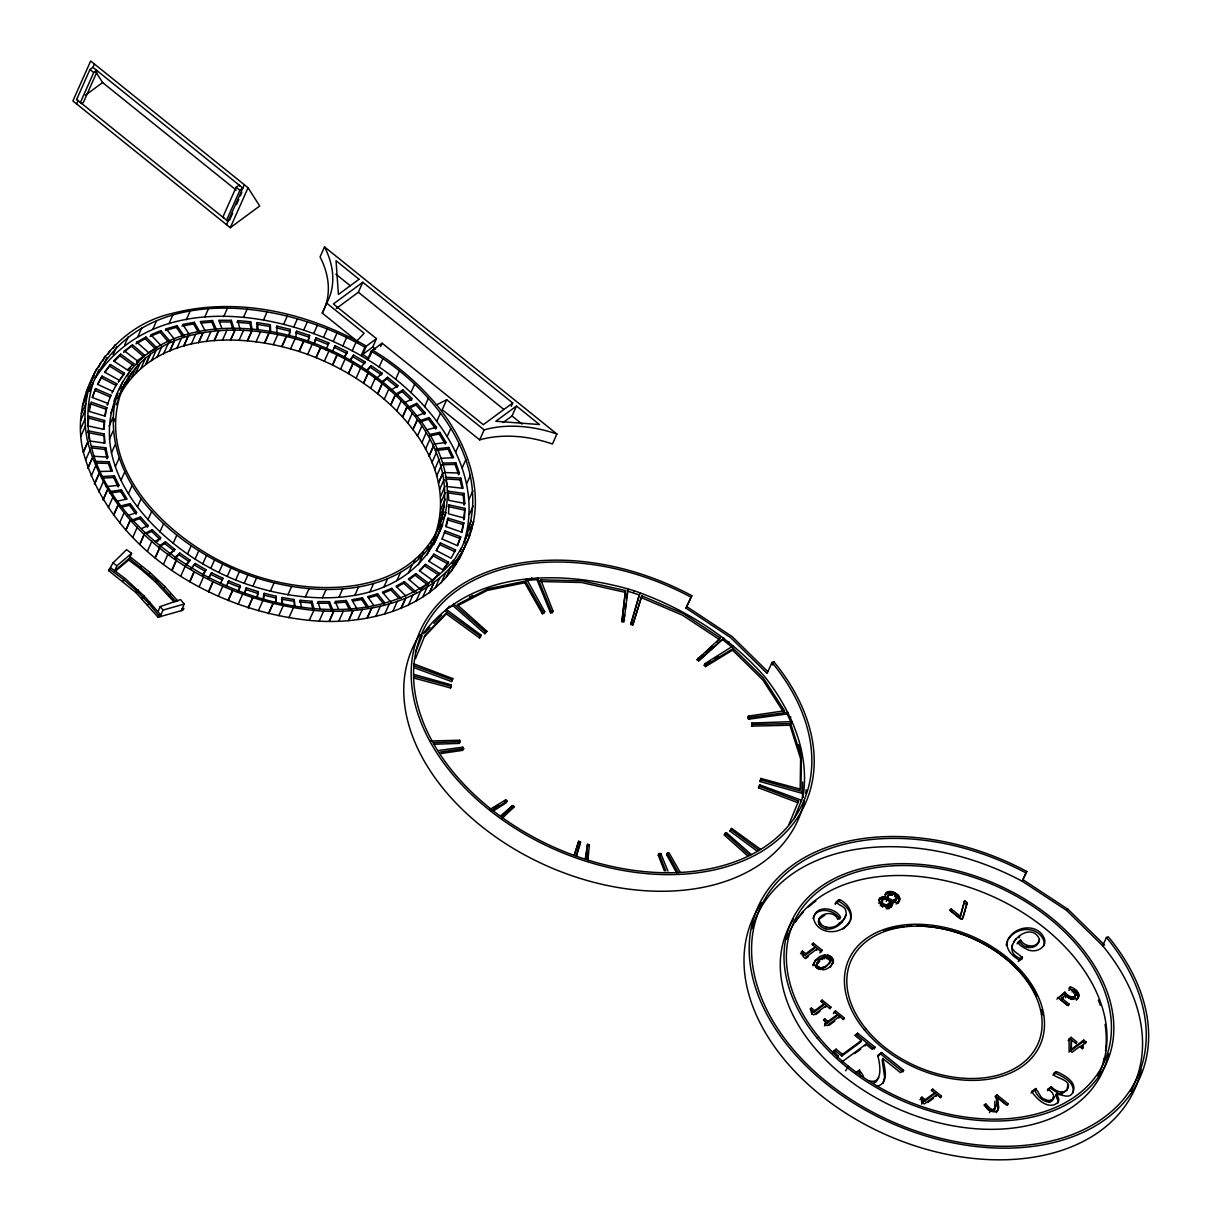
<?xml version="1.0" encoding="UTF-8"?>
<svg xmlns="http://www.w3.org/2000/svg" width="1220" height="1220" viewBox="0 0 1220 1220"><rect width="100%" height="100%" fill="white"/><g stroke="black" fill="none" stroke-linecap="round" stroke-linejoin="round"><path stroke-width="1.5" d="M275.43 603.061L276.177 596.275L264.16 593.332L262.925 599.996M276.162 603.107L276.177 596.275M276.925 332.923L276.94 326.106L290.085 329.324L289.43 335.988M414.068 678.076L450.531 687.958L451.293 684.862L414.129 674.462M450.531 687.958L451.293 684.862M760.777 778.436L760.761 779.87L803.233 791.749L802.501 793.412L760.014 781.532L760.777 778.436L800.884 789.294L801.342 757.147L790.652 723.567L752.389 724.482L751.642 726.144L789.919 725.229L790.652 723.567M800.168 789.065L800.61 758.809L789.919 725.229M802.653 781.974L802.424 797.941L803.172 796.279C809.699 752.786 791.536 711.199 765.321 677.42C730.246 637.145 684.344 608.353 634.156 590.739C563.442 569.313 471.133 568.611 422.882 633.973M1077.794 998.326C1079.364 993.37 1073.341 990.244 1069.65 988.596L1070.397 986.934C1075.857 988.322 1082.384 995.23 1076.33 1000.049L1078.526 996.664M899.491 900.162L897.523 903.364C907.802 893.192 878.72 885.003 886.955 899.872L889.67 900.985C891.469 906.811 882.777 908.747 881.114 903.212L882.548 899.75L885.125 899.323L884.271 897.005C866.947 899.277 898.591 917.226 890.905 899.445L888.007 898.225C886.086 892.278 896.197 892.369 897.005 897.447L895.251 901.26L892.308 901.793L893.04 900.131L896.852 898.606M881.892 900.558L881.114 903.212M1012.402 944.524C1009.824 952.179 1022.482 954.177 1021.857 958.905L1019.462 960.659M87.52 425.993L87.855 419.497M103.486 429.318L104.584 420.519L88.679 416.203L88.191 425.948L104.142 429.44L104.584 420.519M122.64 388.219C91.119 468.922 171.73 542.747 239.837 570.06C304.634 597.098 408.227 600.499 440.389 523.914C463.478 444.019 388.463 374.586 320.662 347.624C254.309 319.533 147.025 317.886 117.837 398.925M434.046 538.066C462.99 461.023 389.027 389.546 324.352 361.272C259.799 331.596 155.855 324.108 118.188 398.208M448.945 504.897L448.502 513.803L464.423 518.119L463.676 519.796L464.911 508.389L448.945 504.897L448.213 506.559L464.164 510.051M464.423 518.119L464.911 508.389M891.728 905.576L890.996 907.238L890.158 901.107L887.276 899.887L888.175 895.144M845.552 914.878C843.965 924.897 828.365 934.474 820.053 925.584C812.962 914.893 833.458 908.046 837.789 919.438L840.595 917.379C835.502 906.856 814.106 904.645 813.71 919.041C817.857 935.221 841.617 935.557 849.303 921.756M998.021 1109.727L996.938 1099.571L997.685 1097.909L1006.439 1104.954L1008.04 1103.78L997.045 1094.919L995.093 1096.368C1000.903 1105.122 990.335 1118.038 985.241 1105.32M288.85 335.988L290.085 329.324M263.505 600.011L264.16 593.332M587.415 859.261L588.131 851.911M587.796 861.274L589.397 844.728L587.506 844.301L585.295 858.743M716.765 642.208L720.334 638.045L683.276 613.553L641.812 595.863L633.348 623.481L632.6 625.143L630.77 624.35L639.25 594.903L627.354 591.044L628.102 589.382L623.801 622.093L621.91 621.666L625.509 590.571L582.458 580.872L540.75 579.82L540.018 581.498M621.91 621.666L625.509 590.571M1039.455 939.308C1037.823 948.718 1024.541 947.376 1020.698 940.101L1019.966 941.764C1024.464 950.197 1038.388 949.495 1039.455 939.308C1030.244 917.348 994.925 951.005 1021.857 958.905M811.757 1014.14L812.398 1011.502L810.111 1009.016L811.391 1008.086L814.624 1010.678L813.877 1012.341L810.644 1009.748L811.391 1008.086M825.178 1024.434L824.476 1025.852L825.925 1022.772L823.5 1019.798L824.766 1018.852L827.999 1021.46L827.267 1023.122L824.034 1020.515L824.766 1018.852M825.925 1022.772L825.208 1024.19L827.068 1025.685L839.665 1016.397L838.933 1018.059M922.183 1099.434L921.451 1101.096C923.098 1105.777 924.043 1098.595 920.703 1098.076L921.969 1097.131L925.202 1099.738L924.47 1101.401L921.237 1098.793L921.969 1097.131M585.829 858.91L587.506 844.301M624.015 620.279L624.64 614.788M625.265 609.314L625.89 603.824M626.516 598.349L627.141 592.874M846.101 926.376C856.272 918.019 849.959 903.989 839.497 899.613C830.317 903.578 846.07 905.133 845.887 911.248C847.717 916.464 842.989 920.78 839.086 923.357C833.763 930.036 818.94 928.679 819.199 918.828M466.284 542.122C445.666 605.837 369.477 626.805 309.209 620.355C212.646 610.366 110.151 550.25 83.295 452.041C68.549 391.574 111.355 327.128 171.44 313.601C237.305 296.079 308.233 312.823 366.366 346.129L362.66 354.456L368.974 358.466L367.494 359.564C287.584 310.124 154.589 287.432 95.312 378.032C145.348 279.853 284.565 300.212 364.856 347.242L376.477 338.672L333.395 303.963L362.798 282.262L512.72 402.996L511.241 406.321M463.676 549.153C434.32 600.682 368.791 615.52 313.647 610.366C217.084 600.377 114.588 540.277 87.733 442.052C82.335 417.408 84.836 390.918 96.822 368.547M114.07 401.243C144.173 313.189 259.372 316.819 329.507 349.728C396.378 378.856 473.009 454.236 439.017 533.094C402.31 616.984 287.584 606.782 218.914 572.531C155.413 541.558 84.759 468.571 117.776 392.916L114.39 405.07L110.684 413.397M442.723 524.768C408.151 605.471 298.137 599.066 230.992 567.971C168.147 540.048 104.005 479.582 114.39 405.07M371.2 351.238C434.137 388.478 496.586 467.153 463.722 543.113C487.451 468.129 428.296 396.088 367.494 359.564L371.2 351.238L382.104 343.186L483.303 424.682L512.72 402.996M889.06 904.737L889.67 900.985M896.12 900.269L897.005 897.447M256.703 598.227L258.167 591.624L246.257 587.765L244.717 592.615M257.207 598.212L258.167 591.624M295.652 337.772L296.612 331.184L309.636 335.393L308.035 341.783M1054.004 1096.582C1053.622 1101.019 1047.69 1101.34 1044.747 1099.189C1039.882 1099.266 1037.137 1086.471 1034.987 1090.116C1036.558 1097.756 1051.289 1108.538 1054.004 1096.582L1052.372 1092.83L1048.163 1088.987L1051.274 1086.685C1055.346 1091.122 1063.947 1095.148 1067.851 1088.377C1073.097 1077.626 1044.244 1077.153 1056.444 1071.633C1064.191 1074.851 1078.419 1082.628 1072.563 1092.845C1068.583 1100.562 1058.655 1091.778 1055.712 1095.499L1058.137 1100.867L1057.694 1103.429M89.761 406.855L90.371 403.744L106.079 409.249L104.722 416.096M106.826 407.587L105.118 416.142L89.258 411.43L91.119 402.082L106.826 407.587L106.079 409.249M445.864 526.689L446.886 521.565M447.969 518.18L446.261 526.735L461.968 532.255L463.829 522.907L447.969 518.18L447.221 519.842L463.097 524.569L463.829 522.907M461.541 532.362L463.097 524.569M850.172 920.337C852.811 911.996 845.384 904.996 838.75 901.275L836.356 903.044M1006.241 945.515C1008.208 927.322 1036.481 920.52 1044.228 938.241A15.098 10.309 24 0 1 1044.183 944.661C1041.194 950.563 1033.416 952.179 1027.606 949.739C1024.769 948.138 1013.713 943.106 1020.698 940.101M1007.628 940.712C1004.96 949.023 1012.371 956.175 1019.005 959.881L1022.589 957.243M899.689 899.216L898.286 902.647M1075.994 994.025L1075.704 995.291C1072.532 999.775 1067.18 995.062 1064.846 992.15L1064.114 993.812C1066.432 996.725 1071.785 1001.437 1074.957 996.953L1075.994 994.025C1076.62 989.572 1065.075 989.755 1070.397 986.934M813.877 962.9L813.16 965.767L815.097 960.384L819.825 956.495L824.872 954.757L825.269 957.029C820.862 957.868 812.245 964.898 819.977 967.552L819.245 969.214L818.239 968.832L815.86 965.782L819.703 961.314M307.699 341.844L309.636 335.393M244.656 594.155L246.257 587.765M830.057 962.107L826.23 966.591L821.319 969.214L822.051 967.552C827.373 966.85 835.303 958.6 826.474 956.663L827.206 955.001C838.735 957.456 831.049 969.961 822.554 969.793L822.051 967.552M1072.868 1092.784C1075.445 1082.643 1063.199 1076.726 1055.712 1073.31L1053.073 1075.247M959.728 918.019L964.654 900.68L967.201 902.739L963.022 917.714L960.918 919.255L949.618 910.151L951.264 908.946L960.476 916.357L959.728 918.019L950.517 910.608L951.264 908.946M960.476 916.357L964.654 900.68M439.017 533.094L441.442 524.402M369.721 356.804L372.679 350.14L384.239 357.49A204.625 139.812 24 0 1 430.263 397.628C466.574 436.912 490.974 498.37 463.737 548.985M962.275 919.377L967.201 902.739M630.77 624.35L639.997 593.225L639.25 594.903M576.297 855.83L580.537 842.044L578.707 841.251L574.254 854.991M576.541 855.906L580.537 842.044M812.993 918.538C816.5 906.018 834.678 909.525 839.848 919.041M238.647 590.404L240.355 585.615L228.674 580.888L227.942 582.55L239.608 587.278M238.449 591.883L240.355 585.615M314.379 342.546L316.087 337.757L328.836 342.927L325.892 349.942M314.165 344.025L316.087 337.757M632.6 625.143L641.812 595.863M574.467 855.067L578.707 841.251M813.145 964.562L815.601 960.735L824.125 956.419L824.872 954.757M833.519 961.68L830.317 967.17M92.278 397.415L95.587 388.661L110.913 395.31L107.238 405.086L107.985 403.423L92.384 397.522L95.587 388.661M442.021 539.057L445.102 530.913L460.702 536.815L457.5 545.675L442.174 539.026M457.393 545.569L460.702 536.815M415.318 652.593L422.196 635.666M415.486 658.663L425.094 635.162L447.008 612.165L480.314 636.276L479.567 637.938L446.276 613.828L447.008 612.165M414.998 668.026L451.537 681.522L452.056 680.257M413.488 663.711L452.788 678.595L452.284 679.86L413.992 665.723M800.793 801.952L801.54 800.289L759.77 784.872L759.252 786.137L798.551 801.021L797.819 802.684L758.52 787.8L759.023 786.534M788.943 824.506L798.551 801.021M793.976 818.91L803.172 796.279M883.082 1083.467L884.607 1076.97L882.152 1060.165L882.899 1058.503L900.421 1072.609L903.623 1070.245L881.633 1052.524L877.714 1055.422C880.108 1063.688 883.615 1085.571 868.564 1080.6M878.751 1077.595L875.869 1082.018L873.352 1083.146M994.712 1109.529L994.895 1101.08M226.462 586.149L228.674 580.888M92.918 67.344L242.841 188.063L239.898 190.244L226.569 220.195L228.018 221.354L76.646 99.46L89.975 69.509L92.918 67.344L94.397 64.019M76.631 103.944L72.88 100.94L90.661 61L248.072 187.758L259.692 205.997L230.29 227.698L76.631 103.944L78.11 100.62L76.646 99.46M93.727 72.529L80.398 102.48L81.847 103.639L83.326 102.556L97.249 71.278L96.67 70.364L93.727 72.529L89.975 69.509M84.348 399.031L88.801 389.058M98.591 367.433L100.802 362.447M82.396 406.031L86.833 396.058M102.648 361.196L104.874 356.194M81.465 413.565L85.918 403.576M108.321 353.983L109.8 350.659M103.242 365.832L106.948 357.521M80.55 420.9L85.004 410.911M113.353 348.31L114.832 344.986M101.306 377.773L102.053 376.111L116.83 383.812L116.083 385.474L101.306 377.773L97.691 384.376L112.698 391.391L111.95 393.053M113.079 354.745L116.784 346.434M80.718 428.693L85.156 418.704M104.859 372.527L110.425 364.551L124.486 373.244L118.447 381.845L124.486 373.244M80.856 436.287L85.308 426.298M119.865 355.767L120.612 354.105L133.819 363.682L133.071 365.344L119.865 355.767L114.039 361.455M124.699 344.894L128.405 336.567M87.55 432.551L88.282 430.889L104.234 433.969L105.042 443.134L89.182 440.923M123.647 352.565L124.394 350.902L132.507 344.909L144.707 355.264L141.001 359.122M83.295 452.041L87.733 442.052M83.341 452.224L87.794 442.25M125.004 351.573L132.507 344.909M110.913 395.31L110.181 396.973L94.855 390.324M137.982 336.369L141.688 328.058M145.988 337.055L136.838 342.149L136.091 343.811L145.241 338.718L145.988 337.055L157.044 348.081M85.583 460.092L90.036 450.119M122.93 381.479L119.24 389.805L121.207 386.77M127.597 375.882L129.823 370.895M120.688 392.642L125.218 382.5M87.84 467.962L92.278 457.973M87.916 468.16L92.369 458.171M116.205 404.842L118.416 399.855M124.12 387.35L128.573 377.361M104.142 442.967L104.234 433.969M127.459 382.195L132.019 372.069M136.533 362.416L137.28 360.754L144.707 355.264M109.129 426.146L112.835 417.82M136.869 364.597L138.363 361.272M152.79 329.293L156.495 320.967M131.729 377.376L136.167 367.403M113.719 421.83L115.214 418.323M135.862 372.695L140.437 362.584M91.18 476.029L95.617 466.04M140.91 368.425L145.348 358.436M105.774 447.77L107.833 457.103L107.085 458.766L105.027 449.433L105.774 447.77L91.713 446.184M109.388 439.337L113.094 431.026M145.79 364.262L150.243 354.273M145.942 364.139L150.395 354.151M150.06 336.415L160.155 332.298L160.887 330.62L170.693 342.195M94.443 483.898L98.896 473.924M94.55 484.096L98.988 474.107M151.554 360.556L156.007 350.582M165.417 330.483L166.149 328.82L177.068 325.694L184.433 336.171M111.493 452.849L115.199 444.522M168.955 323.712L172.66 315.385M111.172 471.286L108.427 463.463L109.175 461.8L95.404 461.358M157.151 356.957L161.772 346.876M98.789 491.889L103.227 481.9M239.669 185.958L239.089 185.059L236.146 187.224L222.818 217.175L224.282 218.334M163.587 353.876L168.024 343.903M167.231 329.964L176.321 327.356L177.068 325.694M115.397 466.513L119.102 458.186M103.029 499.682L107.482 489.693M103.166 499.864L107.604 489.876M169.809 350.887L174.262 340.898M114.421 475.876L118.904 485.209L118.157 486.871L113.674 477.538L114.421 475.876L101.29 476.578M170.007 350.811L174.445 340.822M226.539 224.678L244.32 184.738M229.497 220.271L232.593 213.317M236.451 204.625L238.785 199.409M240.325 195.932L241.88 192.455M186.294 319.716L190 311.39M230.29 227.698L248.072 187.758M176.824 348.462L181.277 338.489M108.336 507.489L112.789 497.501M121.07 480.177L124.775 471.85M183.641 346.114L188.078 336.125M183.839 346.053L188.292 336.064M198.814 333.167L193.583 323.971L194.331 322.309L182.71 324.383L189.664 334.966M125.385 499.178L120.688 491.523L121.436 489.861L110.669 491.431M113.521 515.114L117.974 505.126M113.674 515.297L118.111 505.309M191.159 344.375L195.612 334.387M204.625 317.322L208.33 308.995M128.451 493.703L132.156 485.377M198.463 342.667L202.916 332.694M198.692 342.637L203.13 332.648M119.728 522.678L124.165 512.69M120.932 507.367L129.411 505.248L130.143 503.586L136.853 512.537L127.154 515.679M215.147 329.934L211.746 322.171L212.493 320.509L200.293 321.531L205.143 330.788M206.424 341.63L210.862 331.657M125.782 530.044L130.235 520.055M125.95 530.212L130.403 520.238M108.61 570.609L110.822 567.864L125.172 578.539L144.341 596.168L160.826 615.078L158.783 615.551L158.036 617.213L136.076 592.722L108.61 570.609L113.048 562.878L126.59 549.656L131.577 553.361L128.619 560.026L115.305 571.295M137.448 506.925L141.154 498.614M223.733 316.575L227.438 308.263M214.14 340.624L218.594 330.635M214.369 340.594L218.822 330.62M131.577 553.361L116.937 565.775L114.71 570.762L129.35 558.348L156.114 580.201L175.909 601.658M139.72 518.591L140.468 516.929L148.184 525.53L147.437 527.192L139.72 518.591L131.851 521.474M132.812 537.257L137.265 527.284M222.436 340.288L226.889 330.315M232.806 329.095L230.626 321.988L231.358 320.326L218.715 320.265L221.781 328.043M147.986 519.735L151.676 511.409M237.778 320.616L237.031 322.278L249.978 323.407L250.725 321.744L237.778 320.616L240.111 329.476M122.854 581.208L123.601 579.546L109.358 568.947M230.488 339.968L234.941 329.979M139.69 544.303L144.143 534.314M230.733 339.968L235.185 329.995M139.873 544.471L144.326 534.482M243.436 317.474L247.126 309.163M146.613 533.857L151.539 531.386L152.271 529.724L160.918 537.867L154.803 541.604M239.044 340.365L243.481 330.376M147.483 551.104L151.921 541.116M173.957 601.841L155.367 581.864L140.148 568.611L140.895 566.949M159.911 531.95L163.617 523.639M247.34 340.731L251.793 330.757M247.584 340.761L252.037 330.772M136.076 592.722L136.808 591.059L123.601 579.546M257.252 322.568L256.505 324.23L269.62 326.411L270.367 324.749L257.252 322.568L258.183 329.568M137.631 591.715L138.378 590.053M155.093 557.738L159.53 547.75M155.291 557.891L159.744 547.902M149.328 574.239L150.06 572.576L130.281 556.884M263.489 320.021L267.195 311.71M158.829 547.429L164.7 543.479L165.447 541.817L174.917 549.442L170.144 554.368M141.855 598.654L142.603 596.992M256.048 341.844L260.5 331.855M143.594 597.83L144.341 596.168M155.367 581.864L156.114 580.201M163.556 564.036L167.994 554.063M173.118 543.464L176.824 535.138M147.849 604.8L148.581 603.137L136.808 591.059M264.511 342.896L268.949 332.923M264.755 342.942L269.193 332.953M149.557 603.946L150.304 602.284M276.94 326.106L276.208 327.768L289.338 330.986M171.806 570.197L176.259 560.209M163.999 588.086L164.746 586.423L150.06 572.576M172.035 570.335L176.473 560.346M179.096 554.78L179.843 553.102L190.03 560.117L189.283 561.779L179.096 554.78L175.268 558.18M273.28 344.711L277.718 334.722M283.68 324.185L287.386 315.858M157.975 611.601L160.201 606.599L180.56 599.599L184.205 604.053L181.246 610.701L158.036 617.213M187.468 554.139L191.174 545.828M169.123 595.97L169.87 594.292M556.884 434.015A105.195 71.873 24 0 0 484.111 429.882L446.672 399.733L442.235 409.707L479.673 439.856A105.195 71.873 24 0 1 552.446 444.004L556.884 434.015L324.52 246.898L320.067 256.886A105.195 71.873 24 0 1 322.263 313.098L358.253 342.088M160.079 616.74L163.053 610.076L184.205 604.053M281.789 346.45L286.242 336.461M282.034 346.51L286.486 336.522M180.865 575.947L185.303 565.958M293.73 327.051L297.436 318.725M195.124 559.004L198.829 550.678M296.612 331.184L295.88 332.846L308.889 337.055M290.528 348.935L294.965 338.962M191.326 568.947L195.291 563.457L206.088 569.77L202.566 575.505M189.695 581.543L194.132 571.555M189.923 581.665L194.361 571.692M303.795 329.903L307.501 321.577M202.779 563.853L206.485 555.542M299.007 351.345L303.46 341.356M299.266 351.421L303.704 341.432M199.195 586.667L203.648 576.694M322.263 313.098L326.701 303.109A105.195 71.873 24 0 0 324.52 246.898M313.708 333.517L317.413 325.206M210.846 568.2L214.552 559.873M307.623 354.486L312.061 344.498M210.892 574.407L211.624 572.744L222.924 578.295L222.192 579.957L210.892 574.407L208.315 578.6M208.498 591.654L212.936 581.665M208.727 591.761L213.18 581.772M218.914 572.531L222.619 564.204M323.62 337.132L327.326 328.805M315.98 357.521L320.418 347.532M316.224 357.612L320.662 347.624M328.836 342.927L328.088 344.589L315.339 339.419M218.38 596.107L222.818 586.118M227.286 576.282L230.992 567.971M324.352 361.272L328.805 351.284M333.273 341.463L336.964 333.136M336.293 308.523L358.36 292.251L362.798 282.262M335.119 345.748L334.371 347.41L346.724 353.464L347.456 351.802L335.119 345.748L331.81 352.595M235.673 580.034L239.379 571.707M332.496 364.902L336.949 354.928M228.033 600.423L232.486 590.434M332.74 365.024L337.177 355.035M228.277 600.514L232.73 590.526M342.927 345.779L346.632 337.452M244.274 583.175L247.98 574.849M340.563 369.248L345.016 359.26M238.19 604.144L242.627 594.155M352.214 350.765L355.92 342.454M352.763 356.728L353.51 355.066L365.314 361.959L364.566 363.621L352.763 356.728L349.972 360.8M252.875 586.301L256.581 577.99M348.401 373.442L352.854 363.453M348.63 373.579L353.083 363.59M248.102 607.743L252.54 597.754M248.346 607.819L252.799 597.83M364.856 347.242L361.15 355.569L372.771 346.983L376.477 338.672M356.057 378.307L360.51 368.318M258.396 610.686L262.834 600.697M270.352 591.273L274.058 582.962M370.331 367.281L371.063 365.603L382.195 373.274L381.463 374.937L370.331 367.281L366.9 370.956M363.514 383.019L367.952 373.03M363.728 383.156L368.165 373.183M380.625 346.526L382.104 343.186M268.446 613.538L272.899 603.564M268.705 613.599L273.143 603.61M379.176 366.961L382.866 358.649M370.682 388.356L375.135 378.368M281.606 602.634L282.201 597.525L294.203 599.523L295.133 606.523M287.874 594.887L291.58 586.561M278.8 615.688L283.238 605.699M377.666 393.541L382.104 383.553M377.864 393.694L382.302 383.705M386.847 378.932L387.579 377.27L397.918 385.596L397.186 387.258L386.847 378.932L382.805 382.195M294.173 606.432L294.203 599.523M384.269 399.291L388.707 389.302M288.896 617.762L293.349 607.774M395.692 379.267L399.397 370.941M314.379 610.168L312.03 601.308L300.181 600.27L299.434 601.933L311.298 602.97L313.174 610.061M305.29 597.098L308.995 588.772M390.69 404.872L395.143 394.899M390.873 405.04L395.31 395.066M397.552 394.38L402.142 391.574L402.875 389.912L412.314 398.818L404.094 402.966M311.298 602.97L312.03 601.308M396.653 410.987L401.105 400.999M309.209 620.355L313.891 610.381M410.911 392.535L414.617 384.208M402.463 416.92L406.916 406.931M402.63 417.103L407.068 407.114M322.385 597.876L326.091 589.565M319.304 620.827L323.742 610.839M407.724 423.325L412.177 413.336M416.05 405.07L416.782 403.408L425.216 412.802L424.484 414.464L416.05 405.07L409.264 408.151M331.794 611.067L328.729 603.29L329.476 601.628L317.901 601.567L320.082 608.688M412.848 429.531L417.301 419.558M412.985 429.714L417.438 419.741M338.977 597.236L342.683 588.909M424.667 406.611L428.357 398.284M329.141 621.27L333.594 611.296M329.385 621.27L333.822 611.281M417.347 436.15L421.8 426.161M349.637 609.832L345.595 602.131L346.343 600.469L335.164 601.399L338.565 609.161M428.418 419.268L429.166 417.591L436.486 427.366L435.753 429.028L428.418 419.268L420.351 421.891M338.946 620.904L343.384 610.915M421.845 442.768L426.176 432.597M354.883 595.162L358.588 586.835M436.791 421.358L440.481 413.031M348.508 620.522L352.946 610.549M348.722 620.507L353.175 610.518M425.429 449.341L429.867 439.353M352.824 601.094L361.7 599.508L362.431 597.846L368.394 606.919M429.013 455.914L433.466 445.925M429.104 456.097L433.558 446.123M439.124 434L439.871 432.337L446.017 442.372L445.269 444.034L439.124 434L428.754 436.211M369.935 591.685L373.64 583.374M357.902 619.318L362.34 609.329M431.849 462.746L436.303 452.757M447.145 436.592L450.851 428.281M368.516 597.846L376.843 595.467L377.59 593.804L384.605 602.588M367.067 618.128L371.505 608.139M367.281 618.067L371.719 608.094M434.686 469.578L439.063 459.391M383.964 586.851L387.67 578.524M452.117 457.622L448.045 449.112L448.777 447.45L436.013 448.914M436.577 476.212L441.03 466.223M375.943 616.085L380.396 606.096M438.498 482.845L442.936 472.857M383.202 593.179L390.903 590.022L391.635 588.36L401.105 598.334M438.529 483.044L442.982 473.055M396.82 580.689L400.526 572.378M455.655 452.178L459.361 443.866M439.536 489.601L443.988 479.612M384.62 614.087L389.271 604.022M440.588 496.357L445.025 486.17M455.807 462.776L459.406 473.04L458.659 474.702L455.06 464.439L455.807 462.776L442.524 463.097M396.698 587.14L403.683 583.267L404.43 581.604L416.264 592.188M408.349 573.308L412.055 564.982M413.671 562.588L415.151 559.248M440.71 502.762L445.147 492.773M392.901 611.235L397.354 601.246M448.045 491.187L447.298 492.849L463.173 495.076L463.92 493.414L448.045 491.187L448.853 500.368L464.805 503.433L464.058 505.095L463.173 495.076M418.582 558.44L420.061 555.1M440.847 509.365L445.3 499.193M422.105 555.283L423.584 551.958M440.069 515.541L444.522 505.568M418.445 564.753L422.135 556.427M462.182 467.931L465.887 459.604M415.075 575.245L415.807 573.583L428.693 583.434L427.961 585.097L415.075 575.245L409.127 579.622M427 548.954L428.601 545.477M439.322 521.748L443.775 511.759M400.983 608.444L405.437 598.456M439.291 521.916L443.729 511.942M401.166 608.353L405.62 598.38M430.446 543.663L431.926 540.323M437.629 527.818L442.082 517.844M433.07 540.186L435.281 535.183M433.146 540.033L440.45 523.746M462.014 488.32L460.123 479.826L460.87 478.149L445.254 477.218M426.969 555.115L430.675 546.804M443.15 519.262L446.108 512.613M479.673 439.856L484.111 429.882M433.862 544.532L437.568 536.205M419.817 571.051L425.673 564.403L439.474 573.4L431.743 581.879L439.474 573.4M408.578 604.83L413.031 594.841M433.161 555.817L433.893 554.154L448.457 562.191L447.725 563.869L433.161 555.817L428.921 561.368M445.102 530.913L444.37 532.576L459.97 538.477M439.657 544.608L440.405 542.946L455.563 549.961L454.816 551.623L439.657 544.608L436.348 550.662M466.696 483.654L470.401 475.342M415.989 601.277L420.595 591.197M422.806 596.931L427.244 586.942M469.105 499.224L472.811 490.897M429.44 592.661L433.893 582.687M429.592 592.554L434.03 582.565M435.403 587.628L439.856 577.639M503.174 422.516L512.019 415.989L516.472 406.016L539.484 424.545L495.823 421.236L516.472 406.016M469.425 514.428L473.131 506.102M441.213 582.702L445.788 572.576M452.071 563.503L461.48 547.978L460.001 551.303L467.428 534.802M446.261 577.029L450.714 567.041M467.626 529.114L471.316 520.788M451.186 571.478L455.731 561.337M469.974 529.785L473.68 521.458L469.959 529.968M455.258 565.241L459.711 555.253M468.754 535.305L471.713 528.641M459.223 559.141L469.746 535.641M479.567 637.938L481.275 635.269L446.276 609.436L445.529 611.098L449.357 606.203M448.609 607.865L452.94 605.638L453.688 603.976L485.621 632.051L486.978 631.35L457.18 604.662L487.954 588.787L525.469 581.101L543.037 612.013L542.305 613.691L543.952 613.34L544.699 611.678L526.537 578.844L525.789 580.506L536.937 579.576L550.495 612.791L552.324 612.837L553.072 611.174L540.75 579.82M451.537 681.522L452.788 678.595M452.94 605.638L484.889 633.729L485.621 632.051M486.978 631.35L484.889 633.729M542.305 613.691L524.722 582.763L525.469 581.101M430.507 740.952L459.666 740.25L459.391 743.392L433.679 744.261M531.066 579.424L531.813 577.761M459.391 743.392L459.666 740.25M536.937 579.576L537.684 577.914L551.226 611.129L550.495 612.791M462.014 748.866L462.761 747.189L438.895 750.437M462.761 747.189L463.691 748.638L462.944 750.3L441.259 753.487M505.004 801.448L505.751 799.786L507.078 801.098L506.33 802.76L493.795 810.659M502.243 818.33L514.245 806.634L512.613 805.551L501.862 815.844M633.409 592.401L634.156 590.739M771.986 662.445L767.09 673.44L730.719 637.709L685.991 608.139L691.816 595.695A211.045 144.204 24 0 0 411.46 665.449A211.045 144.204 24 0 0 671.213 874.618A211.045 144.204 24 0 0 773.892 661.789L771.986 662.445A208.559 142.496 24 0 1 670.512 872.757A208.559 142.496 24 0 1 413.839 666.059A208.559 142.496 24 0 1 690.886 597.129M685.991 608.139L691.816 595.695M588.665 846.39L589.397 844.728M698.694 660.843L723.75 638.228L698.694 660.843L697.062 659.761L720.334 638.045M732.549 650.138L762.653 679.738L783.774 712.449L784.521 710.772L763.4 678.076L733.281 648.476L732.549 650.138L705.557 666.608L704.23 665.296L704.977 663.634L733.189 645.837L732.457 647.5L723.002 639.89M705.557 666.608L706.304 664.946L733.281 648.476M728.218 643.337L728.965 641.674M664.397 870.897L658.236 855.22L658.983 853.543L660.813 853.603L667.95 871.08M660.813 853.603L660.081 855.266L658.236 855.22M676.597 872.773L666.608 854.717L667.355 853.054L669.002 852.704L680.104 872.239M784.521 710.772L748.363 716.094L747.616 717.756L748.546 719.205L787.113 713.959L787.846 712.297L749.293 717.528L748.546 719.205M772.489 664.93L773.892 661.789M787.113 713.959L791.582 723.292L792.329 721.63L751.916 723.002L751.642 726.144M747.036 855.372L724.329 835.044L725.061 833.367L726.418 832.665L751.413 854.656M726.418 832.665L724.329 835.044M757.422 851.346L730.033 831.125L730.765 829.463L731.741 828.456L760.487 849.272M731.741 828.456L730.033 831.125M760.014 781.532L760.761 779.87M758.52 787.8L759.77 784.872M790.087 718.565L790.819 716.903M801.784 952.774L802.531 951.112L805.764 953.72L805.017 955.382L801.784 952.774L800.518 953.72M801.997 955.077L802.745 953.415L801.25 952.057L802.531 951.112M818.315 921.786L819.047 920.124M818.529 923.082L819.276 921.42M819.108 924.348L819.855 922.686M820.053 925.584L820.801 923.921M812.581 944.814L813.328 943.152L822.021 950.151L821.273 951.813L811.895 944.204L813.328 943.152M835.166 903.928L835.913 902.266M835.41 904.127L836.142 902.449M825.604 928.954L826.352 927.291M816.683 950.319L817.43 948.657L804.834 957.944L802.973 956.449L803.675 955.031L802.745 953.415M838.75 901.275L839.497 899.613M819.855 952.866L822.021 950.151M815.86 965.782L817.308 962.458M815.982 966.591L816.714 964.928M816.424 967.384L817.171 965.706M817.232 968.177L817.979 966.514M818.239 968.832L818.986 967.17M838.338 925.019L839.086 923.357M824.125 957.38L822.28 959.591M825.269 957.029L824.537 958.691L824.125 956.419M841.663 922.427L842.41 920.764M827.984 955.199L826.641 958.661M822.417 968.878L823.149 967.201M827.663 959.042L828.41 957.38M832.787 963.342L832.33 960.948L828.761 957.563L829.493 955.885M828.7 959.728L829.432 958.066M830.24 958.585L830.988 956.922M829.951 961.314L830.698 959.652M829.356 963.754L830.805 960.445M831.491 959.759L832.238 958.096M832.33 960.948L833.077 959.271M832.757 962.138L833.504 960.476M810.858 1012.036L811.605 1010.373M811.666 1013.164L812.398 1011.502M811.803 1013.652L812.535 1011.99M821.456 1001.772L822.188 1000.11L830.881 1007.11L830.134 1008.772L820.77 1001.162L822.188 1000.11M825.559 1007.278L826.291 1005.615L813.694 1014.918L811.834 1013.423L812.489 1012.478M879.696 898.301L878.964 899.963L883.524 898.667L884.271 897.005M879.62 899.323L880.367 897.661M825.04 1023.931L825.787 1022.269M880.764 898.728L881.511 897.066M878.857 903.486L879.605 901.824M882.045 898.53L882.777 896.852M882.548 899.75L881.145 902.22M880.26 905.423L881.008 903.761M885.796 893.284L885.049 894.946C889.441 890.143 898.499 895.007 898.957 900.878M885.949 894.001L886.696 892.323M881.633 904.279L882.548 901.031M886.894 893.452L887.626 891.789M881.313 906.369L882.06 904.706M835.563 1010.892L834.144 1011.944L843.523 1019.554L844.255 1017.876L835.563 1010.892L833.397 1013.606M885.369 899.079L886.101 897.417M887.977 893.101L888.724 891.439M882.685 905.347L883.417 903.684L882.38 902.617M882.533 907.253L883.28 905.591M889.182 892.948L889.929 891.286M886.97 898.759L887.702 897.096M888.953 894.367L887.016 897.737M884.103 906.246L884.851 904.584L883.417 903.684M886.223 901.534L886.955 899.872M887.276 899.887L888.007 898.225M890.463 893.025L891.195 891.362M889.624 895.373L890.356 893.711M885.537 906.673L886.284 905.011L889.792 903.074M890.417 895.251L891.164 893.589M891.82 893.33L892.567 891.668M891.286 895.282L892.034 893.604M886.848 906.628L887.58 904.965M886.208 908.763L886.955 907.101M892.171 895.419L892.903 893.757M893.208 893.863L893.955 892.201M887.901 906.155L888.648 904.493M890.158 901.107L890.905 899.445M888.618 905.484L889.914 902.159M887.382 908.885L888.129 907.222M888.45 908.808L889.197 907.146M890.813 903.44L891.561 901.778M894.595 894.626L895.327 892.964M889.395 908.534L890.143 906.872M894.565 896.639L895.297 894.977M891.362 904.828L892.094 903.166M891.393 906.124L892.14 904.462M895.938 895.587L896.669 893.924M893.452 901.931L894.184 900.269M892.872 904.035L893.04 900.131M895.739 897.859L896.486 896.197M894.367 901.748L895.114 900.086M895.251 901.26L895.983 899.597M897.051 896.609L897.798 894.931M897.92 897.645L898.652 895.983M896.151 904.066L898.271 901.702M898.515 898.713L899.262 897.051M898.865 899.811L899.613 898.149M836.081 1049.169L832.787 1052.723L836.081 1049.169L842.532 1054.37L841.8 1056.032L835.334 1050.832M837.362 1057.664L838.11 1056.002L833.519 1051.061M857.675 1033.233L856.928 1034.895L874.313 1048.895L875.045 1047.233L857.675 1033.233L854.823 1035.338L861.274 1040.553L860.542 1042.215L841.8 1056.032M845.612 1070.779L848.571 1066.371M865.132 1045.906L865.88 1044.244L872.193 1049.337L875.045 1047.233M863.546 1076.604C861.03 1070.657 856.699 1068.354 860.923 1075.781M859.017 1071.877L859.764 1070.214M878.278 1056.123L881.633 1052.524M903.623 1070.245L902.891 1071.907L880.886 1054.187M922.244 1102.209L922.991 1100.547M921.679 1104.13L923.128 1101.035M1025.868 872.895A206.668 141.215 24 0 0 751.825 941.901A206.668 141.215 24 0 0 1006.759 1146.297A206.668 141.215 24 0 0 1106.418 937.463L1108.324 936.807A209.169 142.908 24 0 1 1007.461 1148.157A209.169 142.908 24 0 1 749.446 941.291A209.169 142.908 24 0 1 1026.798 871.446L1022.162 881.206A206.668 141.215 24 0 0 751.947 928.725M1130.681 1091.458A206.668 141.215 24 0 0 1102.712 945.79L1066.57 910.425L1022.162 881.206L1026.798 871.446M932.034 1090.832L932.781 1089.17L941.459 1096.155L940.727 1097.817L931.348 1090.222L932.781 1089.17M936.136 1096.338L936.869 1094.676L924.272 1103.963L922.427 1102.468L923.082 1101.523M1016.062 938.714L1013.545 942.297M1019.462 936.091L1018.715 937.768L1019.661 937.021M1017.892 942.16L1017.144 943.822L1019.966 941.764M1018.273 961.543L1019.005 959.881M1021.643 958.722L1022.375 957.059M1026.843 947.178L1027.591 945.515M1028.338 947.604L1029.085 945.942M1038.586 942.282L1039.333 940.605M985.379 1105.427C986.233 1101.264 991.418 1114.546 995.459 1107.867M985.745 1106.311L986.477 1104.649M986.324 1107.379L987.071 1105.716M987.27 1108.614L988.002 1106.952M988.429 1109.758L989.161 1108.08M989.771 1110.627L990.518 1108.949M997.045 1094.919L996.313 1096.582L1005.936 1104.329M989.451 1112.686L990.198 1111.023L983.991 1105.122L985.989 1103.658M991.159 1111.084L991.906 1109.422M992.531 1111.069L993.278 1109.407M993.797 1110.49L994.529 1108.827M998.143 1109.56L996.145 1112.533L998.753 1108.065L997.685 1097.909M1007.308 1105.442L1008.04 1103.78M1056.901 999.119L1064.846 992.15M1061.598 998.097L1069.071 1004.121L1068.323 1005.783L1060.866 999.76L1061.598 998.097L1065.319 995.352L1071.861 999.394L1077.062 998.387M1065.38 997.746L1066.112 996.084M1068.995 990.564L1069.726 988.886M1069.101 998.128L1069.848 996.465M1072.105 992.012L1072.853 990.35M1070.001 998.539L1070.733 996.877M1073.798 990.777L1074.53 989.115M1070.87 998.768L1071.618 997.106M1073.524 992.988L1074.271 991.326M1071.648 998.86L1072.395 997.197M1075.125 991.753L1075.857 990.091M1072.41 998.799L1073.142 997.121M1074.728 994.269L1075.476 992.607M1073.142 998.539L1073.89 996.877M1075.842 993.309L1075.247 995.688M1073.89 998.097L1074.622 996.435M1076.345 992.897L1077.092 991.235M1074.957 996.953L1075.704 995.291M1077.26 994.056L1078.007 992.378M1035.262 1090.344L1036.009 1088.682M1077.855 995.2L1078.587 993.537M1078.129 996.298L1078.861 994.635M1077.199 999.241L1077.931 997.579M1078.099 997.335L1078.846 995.672M1102.712 945.79L1106.418 937.463M1071.069 1037.32L1068.354 1040.447L1071.069 1037.32L1077.031 1042.124L1075.537 1043.237M1047.416 1090.649L1048.163 1088.987M1055.712 1073.31L1056.444 1071.633M1048.453 1089.887L1051.274 1086.685M1069.116 1052.174L1069.086 1038.784M1071.221 1050.466L1071.419 1039.928L1071.221 1050.466L1083.009 1041.773L1083.741 1040.111L1086.044 1041.971L1085.297 1043.634L1083.009 1041.773M1049.23 1102.148L1049.978 1100.486M1050.466 1101.858L1051.213 1100.196M1051.579 1101.248L1052.311 1099.586M1052.524 1100.348L1053.272 1098.686M1053.089 1099.342L1053.836 1097.68M1056.718 1093.639L1055.712 1095.499M1086.044 1041.971L1080.493 1047.172L1082.902 1045.403M1050.527 1088.347L1058.929 1093.562L1060.485 1093.791L1061.232 1092.129M1060.485 1093.791L1062.025 1093.699L1062.772 1092.037M1081.24 1045.509L1083.345 1047.217L1082.613 1048.88L1079.73 1046.623L1072.06 1052.28L1069.864 1050.512M1067.82 1084.443L1067.103 1090.039L1062.025 1093.699M99.018 369.721L89.365 391.208L93.071 382.897C66.017 472.491 148.672 551.394 223.519 584.563C295.606 617.167 397.232 626.043 453.55 560.178M86.345 391.864L94.367 375.47M220.454 583.45L222.924 578.295M97.524 384.376L102.053 376.111M112.774 391.529L116.83 383.812M440.405 542.946L436.257 550.51L451.034 558.226L455.563 549.961M208.193 578.326L211.624 572.744M344.04 357.399L347.456 351.802M345.001 356.27L346.724 353.464M202.383 575.199L206.088 569.77M349.789 360.495L353.51 355.066M110.425 364.551L104.63 372.13L119.194 380.183M433.893 554.154L428.601 561.093L442.677 569.786L448.457 562.191M442.89 570.182L446.749 565.119M1008.421 939.37C1016.016 926.636 1037.168 925.629 1043.496 939.903A15.098 10.309 24 0 1 1043.451 946.323M190.991 568.55L195.291 563.457M361.029 367.052L365.314 361.959M185.455 565.028L190.03 560.117M366.488 370.529L371.063 365.603M185.852 565.47L188.139 563.015M424.728 632.921L429.928 627.461M433.832 623.374L441.625 615.2M424.346 636.825L446.276 613.828M480.314 636.276L481.275 635.269M819.016 919.239L824.842 915.168M120.612 354.105L113.612 360.937L127.414 369.935L133.819 363.682M127.963 370.346L130.525 367.845M425.673 564.403L419.268 570.64L432.475 580.217M356.85 341.02L364.139 333.273L326.701 303.109M174.719 557.662L179.843 553.102M375.806 378.947L382.195 373.274M501.572 817.918L514.245 806.634M697.062 659.761L702.689 654.743M705.511 652.242L712.541 645.975M501.176 815.418L512.613 805.551M842.974 929.076L845.063 927.276M169.534 553.804L174.917 549.442M380.869 382.714L387.579 377.27M85.339 95.297L102.617 82.548L236.207 190.122M415.807 573.583L408.38 579.058L420.58 589.412L428.693 583.434M805.764 953.72L815.128 946.796L814.396 948.474L805.017 955.382M805.49 958.585L808.296 956.51M814.624 1010.678L823.988 1003.77L823.256 1005.432L813.877 1012.341M815.753 1014.506L819.947 1011.41M829.447 1008.162L830.881 1007.11M827.999 1021.46L837.377 1014.537L836.63 1016.199L827.267 1023.122M829.127 1025.288L834.724 1021.155M842.837 1018.929L844.255 1017.876M842.532 1054.37L861.274 1040.553M842.151 1061.751L865.88 1044.244M854.762 1053.562L860.695 1049.185M1066.57 910.425L1068.049 909.342L1104.619 945.119M855.525 1072.944L859.505 1070.001M919.956 1099.738L921.237 1098.793M1058.35 998.052L1064.114 993.812M925.202 1099.738L934.581 1092.815L933.834 1094.477L924.47 1101.401M1060.866 999.76L1063.337 997.945M927.734 1102.529L933.33 1098.396M940.04 1097.207L941.459 1096.155M1069.071 1004.121L1067.424 1005.326L1057.648 997.457M1071.968 1048.803L1083.741 1040.111M1081.85 1048.331L1083.345 1047.217M1035.719 1088.438L1031.754 1091.366C1036.497 1099.525 1049.947 1111.237 1058.441 1101.767L1058.869 1099.205L1056.444 1093.837M1031.022 1093.028L1034.987 1090.116M159.576 545.767L165.447 541.817M390.583 390.537L397.918 385.596M704.23 665.296L710.497 661.347M715.21 658.388L718.351 656.406M491.401 810.98L507.078 801.098M395.234 394.594L402.875 389.912M155.58 542.336L158.646 540.475M489.876 809.47L505.751 799.786M493.902 808.235L498.66 805.322M996.877 1110.871L993.842 1111.893L990.198 1111.023M436.318 405.009L446.672 399.733M155.642 348.859L148.672 352.733L136.838 342.149M404.43 581.604L396.042 586.256L405.879 596.046M469.364 597.159L472.643 595.467M458.064 605.486L487.207 590.449L524.722 582.763M144.067 533.857L152.271 529.724M141.398 528.611L148.184 525.53M408.303 407.267L416.782 403.408M160.887 330.62L150.807 334.753L161.452 345.962M391.635 588.36L382.409 592.142L390.979 602.253M131.028 520.376L140.468 516.929M415.776 416.249L425.216 412.802M181.993 609.039L183.9 608.383L183.152 610.046L181.246 610.701M877.409 1086.197C889.654 1082.735 884.409 1067.332 882.899 1058.503M419.466 420.747L429.166 417.591M377.59 593.804L367.601 596.656L373.915 605.638M119.987 506.117L130.143 503.586M426.329 429.897L436.486 427.366M116.678 501.267L127.063 499.056L121.436 489.861M429.486 434.549L439.871 432.337M543.037 612.013L544.699 611.678M666.608 854.717L668.27 854.381M181.963 326.06L193.583 323.971M362.431 597.846L351.802 599.752L357.018 608.963M433.451 444.217L446.017 442.372M109.922 493.093L120.688 491.523M440.191 752.099L463.691 748.638M896.898 902.404L893.62 902.373M106.14 486.673L118.904 485.209M435.281 450.576L448.045 449.112M201.3 323.056L211.746 322.171M334.433 603.061L345.595 602.131M440.557 458.354L453.688 457.653L448.777 447.45M102.419 478.133L113.674 477.538M434.411 742.599L460.138 741.729M99.186 471.515L112.469 471.179L109.175 461.8M441.777 464.759L455.06 464.439M219.783 321.943L230.626 321.988M317.154 603.244L328.729 603.29M541.909 581.543L581.711 582.535L624.762 592.249M551.226 611.129L553.072 611.174M443.912 472.536L459.406 473.04M96.38 463.066L108.427 463.463M93.955 456.28L107.833 457.103M446.245 478.987L460.123 479.826M90.981 447.847L105.027 449.433M281.454 599.188L293.471 601.186M89.319 432.902L103.486 435.632M622.642 620.004L624.548 620.431M263.413 594.994L275.445 597.952M87.931 417.865L103.837 422.181M414.815 676.414L451.263 686.28M884.851 904.584L886.284 905.011M245.51 589.428L257.42 593.286M641.079 597.525L682.529 615.231L719.587 639.707M631.518 622.688L633.348 623.481M577.96 842.913L579.79 843.706M828.761 957.563L827.236 956.861L827.206 955.001M194.544 565.119L205.356 571.433M109.678 366.213L123.754 374.906M424.926 566.065L438.727 575.062M1023.092 879.772L1068.049 909.342M686.921 606.706L732.198 636.626L767.67 671.503M697.794 658.098L699.441 659.181M730.765 829.463L758.169 849.669M128.619 560.026L140.148 568.611M113.048 562.878L116.937 565.775M124.394 350.902L137.28 360.754M236.146 187.224L239.898 190.244M335.912 274.18L350.292 285.754M358.36 292.251L503.814 409.386M512.019 415.989L522.084 424.103M372.771 346.983L375.592 349.255M963.907 902.342L966.453 904.401M1070.321 1038.982L1076.284 1043.802M164.7 543.479L174.17 551.104M131.76 346.571L143.96 356.926M725.061 833.367L749.187 854.976M403.683 583.267L414.205 592.676M402.142 391.574L411.567 400.495M151.539 531.386L160.171 539.53M704.977 663.634L706.304 664.946M145.241 338.718L155.077 348.523M164.746 586.423L177.83 601.018M390.903 590.022L399.184 598.745M160.155 332.298L168.726 342.408M160.201 606.599L163.053 610.076M148.581 603.137L158.783 615.551M166.149 328.82L174.338 339.068M376.843 595.467L383.858 604.251M129.411 505.248L136.106 514.199M176.321 327.356L182.649 336.339M361.7 599.508L366.656 607.072M748.363 716.094L749.293 717.528M95.526 71.431L102.617 82.548M194.331 322.309L200.431 333.045M667.355 853.054L678.244 872.757M346.343 600.469L351.177 609.71M212.493 320.509L216.565 329.827M658.983 853.543L665.815 870.973M329.476 601.628L333.151 610.945M813.908 964.105L816.424 967.658L820.206 969.564L819.977 967.552M798.429 744.779L801.281 753.731M751.916 723.002L752.389 724.482M231.358 320.326L234.087 329.202M838.11 1056.002L838.384 1056.993M460.87 478.149L463.127 488.351L447.328 486.551L445.94 480.329M1053.043 1097.039L1053.256 1098.244M250.725 321.744L252.281 330.529M300.181 600.27L301.431 607.316M249.978 323.407L251.228 330.437M256.749 325.984L257.207 329.476M463.92 493.414L464.805 503.433M88.282 430.889L89.029 439.246M270.367 324.749L270.672 331.642M282.201 597.525L282.506 604.418M269.62 326.411L269.925 333.304M804.407 800.564A211.045 144.204 24 0 1 549.762 867.145A211.045 144.204 24 0 1 419.939 634.461M806.176 789.691A211.045 144.204 24 0 1 805.703 793.336M1108.477 1053.592A172.721 118.02 24 0 1 900.802 1110.047A172.721 118.02 24 0 1 793.519 919.178M786.564 939.095A170.22 116.312 24 0 1 793.961 923.616M794.967 922.015A170.22 116.312 24 0 1 1003.374 901.595A170.22 116.312 24 0 1 1097.786 1076.071M883.677 930.982A104.767 71.583 24 0 1 904.584 926.483M906.429 926.315A104.767 71.583 24 0 1 911.676 926.01M917.059 925.934A104.767 71.583 24 0 1 1023.748 976.381M1024.922 977.845A104.767 71.583 24 0 1 1036.558 996.221M1041.621 1009.84A104.767 71.583 24 0 1 1042.764 1014.918M1141.157 1069.513A209.169 142.908 24 0 1 886.879 1135.119A209.169 142.908 24 0 1 761.798 902.709M795.226 922.198A170.22 116.312 24 0 1 803.202 912.24M808.524 906.994A170.22 116.312 24 0 1 815.844 901.016M1098.351 1000.049A170.22 116.312 24 0 1 1100.303 1005.31M1105.091 1024.449A170.22 116.312 24 0 1 1105.518 1050.786M1104.237 1058.014A170.22 116.312 24 0 1 1103.322 1061.736M1100.257 1070.794A170.22 116.312 24 0 1 1098.747 1074.302M359.046 279.243L338.413 294.477L336.034 260.714L359.046 279.243M818.894 1037.198A170.22 116.312 24 0 0 1098.396 1072.639A170.22 116.312 24 0 0 929.427 867.176A170.22 116.312 24 0 0 818.894 1037.198M866.337 1029.268A102.282 69.891 24 0 0 1034.285 1050.572A102.282 69.891 24 0 0 932.766 927.124A102.282 69.891 24 0 0 866.337 1029.268M816.988 1037.854A172.721 118.02 24 0 0 1100.592 1073.829A172.721 118.02 24 0 0 929.152 865.346A172.721 118.02 24 0 0 816.988 1037.854M864.431 1029.939A104.767 71.583 24 0 0 1036.466 1051.747A104.767 71.583 24 0 0 932.476 925.294A104.767 71.583 24 0 0 864.431 1029.939"/></g></svg>
